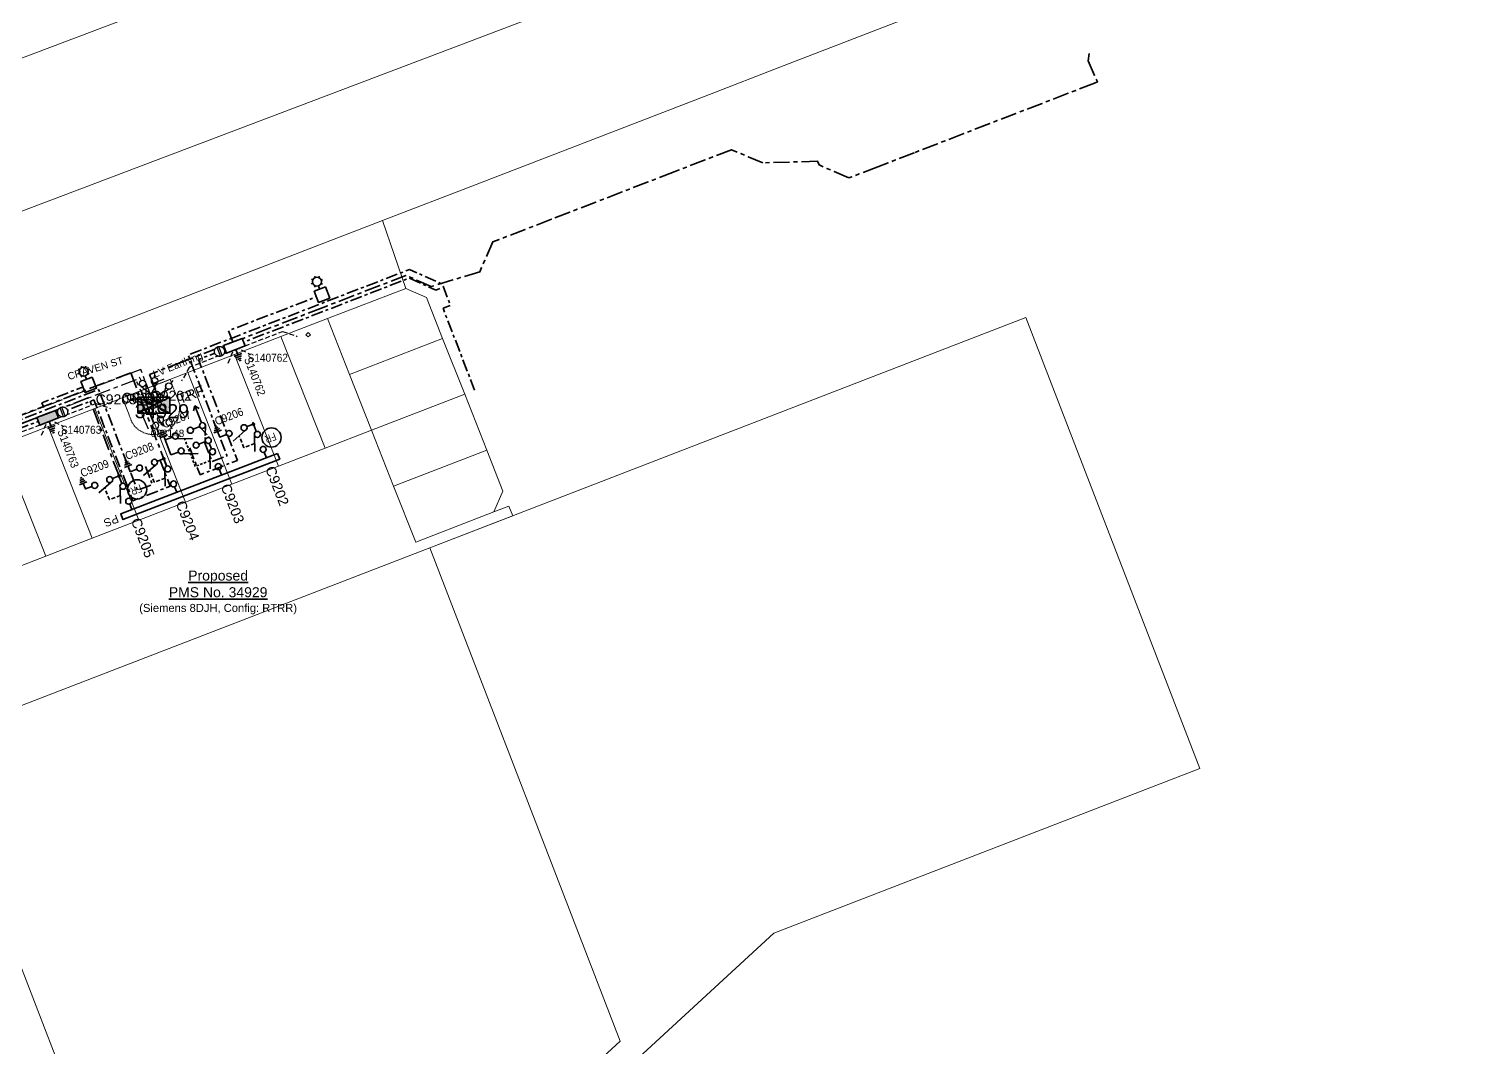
# Model space of a CAD drawing. Header units: metres. Extents: x 0 to 311505, y 0 to 6270811.
# Drawn here: x 311147.3 to 311505.3, y 6270341 to 6270595.5 of the extents above; entities that cross this region are included whole.
import ezdxf
from ezdxf.enums import TextEntityAlignment as Align

# ---------------------------------------------------------------- set-up
doc = ezdxf.new("R2010")
doc.units = ezdxf.units.M
for name, pattern in [('Cable Exist UG', [7, 4, -1, 1, -1]), ('CENTERX2', [4, 2.5, -0.5, 0.5, -0.5]), ('Dash', [5, 3, -2]), ('DASHED', [19.05, 12.7, -6.35]), ('HIDDEN2', [0.1875, 0.125, -0.0625]), ('IE Trench LV', [6, 4, -2]), ('PHANTOMX2', [6.6, 3, -0.75, 0.2, -0.75, 0.2, -0.75, 0.2, -0.75])]:
    doc.linetypes.add(name, pattern=pattern)
doc.layers.get('0').update_dxf_attribs({"color": 6})
for name, color, linetype, lineweight in [('_User Miscellaneous1', 30, 'Continuous', 13), ('_User_HV_Exist', 1, 'Continuous', 35), ('_User_LV_Exist', 5, 'Continuous', 35), ('Cadastre Land Parcels_SP_EXT', 118, 'Continuous', 15), ('Cadastre Other Property_SP_EXT', 138, 'DASHED', 15), ('Cadastre Roads_SP_EXT', 218, 'Continuous', 15), ('Mains_HV_EXT', 13, 'Continuous', 25), ('Services_SP_EXT', 42, 'PHANTOMX2', 20)]:
    doc.layers.add(name, color=color, linetype=linetype, lineweight=lineweight)
doc.layers.add('_User Miscellaneous10', color=252, linetype='Continuous', lineweight=13, plot=False, transparency=0.9)
for name, color, linetype in [('Equip_HV_EXT', 7, 'Continuous'), ('Equip_LV_EXT', 7, 'Continuous'), ('Equip_LV_NEW', 2, 'Continuous'), ('Services_SP_NEW_UG', 2, 'IE Trench LV'), ('Sub_SP_EXT', 7, 'Continuous'), ('SupportsUG_SP_LV_EXT', 7, 'Continuous'), ('SupportsUG_SP_LV_NEW', 2, 'Continuous')]:
    doc.layers.add(name, color=color, linetype=linetype)
doc.styles.add('ARIAL', font='arial.ttf', dxfattribs={"height": 2})
doc.styles.add('iecISOCP', font='isocp.shx')
doc.styles.get("Standard").update_dxf_attribs({"font": 'arial.ttf'})
doc.styles.add('SWG_LABEL', font='arial.ttf')
doc.styles.add('SWITCH_LABEL', font='arial.ttf', dxfattribs={"height": 2})
doc.linetypes.add('Cable E UG', pattern='A,5,-0.1,["E",Standard,S=1.5,R=0,X=0,Y=-0.75],-1.45', length=6.55)

# ---------------------------------------------------------------- blocks, each defined once
blk = doc.blocks.new('SUB_PADMOUNT_EXT')
at = {"ltscale": 10}
h = blk.add_hatch(color=256, dxfattribs=at)
h.dxf.hatch_style = 1
h.paths.add_polyline_path([(4, -2), (0, 0), (4, 2)])
h.paths.add_polyline_path([(-4, -2), (-4, 2), (0, 0)])
blk.add_line((4, 2), (-4, -2))
blk.add_lwpolyline([(-4, -2), (4, -2), (4, 2), (-4, 2)], close=True)
at = {"ltscale": 10, "flags": 128}
for points in [[(-4, -2), (-4, 2), (0, 0)], [(4, -2), (0, 0), (4, 2)]]:
    blk.add_lwpolyline(points, close=True, dxfattribs=at)
at = {"flags": 8}
blk.add_attdef('ASSET_NUM', text='', height=2.5, dxfattribs=at).set_placement((0, 5), align=Align.MIDDLE_CENTER)
for tag, flags, p in [('STREET_CODE', 9, (1.5, 0)), ('OPERATING_VOLTAGE', 9, (1.5, -0.4)), ('ORIENTATION', 9, (1.5, -0.6)), ('OWNED_BY', 9, (1.5, -0.8)), ('OPERATED_BY', 9, (1.5, -1)), ('CONSTRUCTED_VOLTAGE', 9, (1.5, -1.4)), ('SECONDARY_VOLTAGE', 9, (1.5, -1.6)), ('STATE', 9, (1.5, -1.8)), ('SUBSTATION_TYPE', 9, (1.5, -2.2)), ('SUBURB', 9, (1.5, -2.8)), ('STREETNAME', 9, (1.5, -3)), ('Z', 1, (1.5, -3.6)), ('NO_PHASES', 9, (1.5, -0.2)), ('MAINTAINED_BY', 9, (1.5, -1.2)), ('PARENT', 9, (1.5, -2)), ('USAGE', 9, (1.5, -2.4)), ('LEGEND', 9, (1.5, -2.6)), ('LOCATION', 9, (1.5, -3.2)), ('NOTES', 9, (1.5, -3.4))]:
    blk.add_attdef(tag, text='', height=0.2, dxfattribs=dict(flags=flags)).set_placement(p, align=Align.MIDDLE_LEFT)
blk = doc.blocks.new('CCP_EXT')
at = {"transparency": 33554687}
blk.add_wipeout([(0, 0.57), (0.57, 0), (0, -0.57), (-0.57, 0)], dxfattribs=at)
blk.add_lwpolyline([(-0.57, 0), (0, 0.57), (0.57, 0), (0, -0.57), (-0.57, 0)])
at = {"flags": 1}
blk.add_attdef('Z', (0, 0), '', height=0.2, dxfattribs=at)
at = {"flags": 9}
for tag, p in [('CCP_TYPE', (0, 0)), ('CONSTRUCTED_VOLTAGE', (0, -0.2)), ('OPERATING_VOLTAGE', (0, -0.6)), ('ORIENTATION', (0, -0.8)), ('OWNED_BY', (0, -1)), ('STATE', (0, -1.8)), ('NO_PHASES', (0, -0.4)), ('USAGE', (0, -1.2)), ('LEGEND', (0, -1.4)), ('LIFE_SUPPORT', (0, -1.6)), ('NOTES', (0, -2))]:
    blk.add_attdef(tag, text='', height=0.2, dxfattribs=at).set_placement(p, align=Align.MIDDLE_LEFT)
blk = doc.blocks.new('LV_UG_DFUSE_CLOSED_EXT')
for points in [[(1, 0), (0, 0)], [(5.04, 0.73), (2.16, -0.72)], [(5.05, -0.71), (2.16, 0.72)], [(6.2, 0.01), (7.2, 0.01)]]:
    blk.add_lwpolyline(points)
for centre in [(1.8, 0), (5.4, 0.01)]:
    blk.add_circle(centre, 0.8)
at = {"flags": 9}
for tag, p in [('ACTUAL_STATUS', (0, 0)), ('CONSTRUCTED_VOLTAGE', (0, -0.2)), ('OPERATING_VOLTAGE', (0, -0.6)), ('ORIENTATION', (0, -0.8)), ('STATE', (0, -1)), ('SWITCH_TYPE', (0, -1.2)), ('NO_PHASES', (0, -0.4)), ('USAGE', (0, -1.4)), ('NOTES', (0, -1.6))]:
    blk.add_attdef(tag, text='', height=0.2, dxfattribs=at).set_placement(p, align=Align.MIDDLE_LEFT)
at = {"flags": 1}
blk.add_attdef('Z', (0, 0), '', height=0.2, dxfattribs=at)
blk = doc.blocks.new('SWG_HOLEC_SU_EXT')
blk.add_line((1.8, -2), (5.8, -2))
for points in [[(1, 0), (0, 0)], [(6.6, 0), (7.6, 0)]]:
    blk.add_lwpolyline(points)
for points in [[(1.8, -0.8, 1), (1.8, 0.8, 1)], [(5.8, -0.8, 1), (5.8, 0.8, 1)]]:
    blk.add_lwpolyline(points, format="xyb", close=True)
at = {"style": 'SWITCH_LABEL', "flags": 8}
blk.add_attdef('ASSET_NUM', text='', height=2.5, rotation=179.9544, dxfattribs=at).set_placement((-2.4, 0), align=Align.MIDDLE_LEFT)
at = {"flags": 1}
blk.add_attdef('Z', (0, 0), '', height=0.2, dxfattribs=at)
at = {"flags": 9}
for tag, p in [('ACTUAL_STATUS', (0, -0.4)), ('CONSTRUCTED_VOLTAGE', (0, -0.6)), ('OPERATING_VOLTAGE', (0, -1)), ('ORIENTATION', (0, -1.2)), ('OWNED_BY', (0, -1.4)), ('STATE', (0, -1.8)), ('SWITCH_TYPE', (0, -2)), ('STREETNAME', (0, -2.6)), ('SUBURB', (0, -2.8)), ('NO_PHASES', (0, -0.8)), ('PARENT', (0, -1.6)), ('USAGE', (0, -2.2)), ('LOCATION', (0, -2.4)), ('NOTES', (0, -3))]:
    blk.add_attdef(tag, text='', height=0.2, dxfattribs=at).set_placement(p, align=Align.MIDDLE_LEFT)
at = {"style": 'SWITCH_LABEL', "flags": 9}
blk.add_attdef('STREET_CODE', text='', height=0.2, dxfattribs=at).set_placement((0, -0.2), align=Align.MIDDLE_LEFT)
blk = doc.blocks.new('LV_UG_LINKS_CLOSED_NEW')
at = {"layer": 'Equip_LV_NEW'}
for tag, flags, p in [('OWNED_BY', 9, (3.17, -3.17)), ('OPERATED_BY', 9, (3.17, -3.33)), ('MAINTAINED_BY', 9, (3.17, -3.5)), ('TYPE', 9, (3.17, -3.83)), ('Z', 1, (3.17, -4)), ('NUMBER_OF_PHASES', 9, (3.17, -3.67))]:
    blk.add_attdef(tag, text='', height=0.167, dxfattribs=dict(at, flags=flags)).set_placement(p, align=Align.MIDDLE_LEFT)
at = {"transparency": 33554687}
blk.add_wipeout([(4, 1.25), (3.97, 1.25), (3.94, 1.25), (3.91, 1.25), (3.88, 1.24), (3.85, 1.24), (3.82, 1.24), (3.79, 1.23), (3.76, 1.23), (3.73, 1.22), (3.7, 1.21), (3.67, 1.2), (3.64, 1.2), (3.61, 1.19), (3.58, 1.18), (3.55, 1.17), (3.52, 1.15), (3.49, 1.14), (3.47, 1.13), (3.44, 1.12), (3.41, 1.1), (3.38, 1.09), (3.36, 1.07), (3.33, 1.06), (3.31, 1.04), (3.28, 1.02), (3.26, 1), (3.23, 0.99), (3.21, 0.97), (3.18, 0.95), (3.16, 0.93), (3.14, 0.91), (3.12, 0.88), (3.09, 0.86), (3.07, 0.84), (3.05, 0.82), (3.03, 0.79), (3.01, 0.77), (3, 0.74), (2.98, 0.72), (2.96, 0.69), (2.94, 0.67), (2.93, 0.64), (2.91, 0.62), (2.9, 0.59), (2.88, 0.56), (2.87, 0.53), (2.86, 0.51), (2.85, 0.48), (2.83, 0.45), (2.82, 0.42), (2.81, 0.39), (2.8, 0.36), (2.8, 0.33), (2.79, 0.3), (2.78, 0.27), (2.77, 0.24), (2.77, 0.21), (2.76, 0.18), (2.76, 0.15), (2.76, 0.12), (2.75, 0.09), (2.75, 0.06), (2.75, 0.03), (2.75, 0), (2.75, -0.03), (2.75, -0.06), (2.75, -0.09), (2.76, -0.12), (2.76, -0.15), (2.76, -0.18), (2.77, -0.21), (2.77, -0.24), (2.78, -0.27), (2.79, -0.3), (2.8, -0.33), (2.8, -0.36), (2.81, -0.39), (2.82, -0.42), (2.83, -0.45), (2.85, -0.48), (2.86, -0.51), (2.87, -0.53), (2.88, -0.56), (2.9, -0.59), (2.91, -0.62), (2.93, -0.64), (2.94, -0.67), (2.96, -0.69), (2.98, -0.72), (3, -0.74), (3.01, -0.77), (3.03, -0.79), (3.05, -0.82), (3.07, -0.84), (3.09, -0.86), (3.12, -0.88), (3.14, -0.91), (3.16, -0.93), (3.18, -0.95), (3.21, -0.97), (3.23, -0.99), (3.26, -1), (3.28, -1.02), (3.31, -1.04), (3.33, -1.06), (3.36, -1.07), (3.38, -1.09), (3.41, -1.1), (3.44, -1.12), (3.47, -1.13), (3.49, -1.14), (3.52, -1.15), (3.55, -1.17), (3.58, -1.18), (3.61, -1.19), (3.64, -1.2), (3.67, -1.2), (3.7, -1.21), (3.73, -1.22), (3.76, -1.23), (3.79, -1.23), (3.82, -1.24), (3.85, -1.24), (3.88, -1.24), (3.91, -1.25), (3.94, -1.25), (3.97, -1.25), (4, -1.25), (4.03, -1.25), (4.06, -1.25), (4.09, -1.25), (4.12, -1.24), (4.15, -1.24), (4.18, -1.24), (4.21, -1.23), (4.24, -1.23), (4.27, -1.22), (4.3, -1.21), (4.33, -1.2), (4.36, -1.2), (4.39, -1.19), (4.42, -1.18), (4.45, -1.17), (4.48, -1.15), (4.51, -1.14), (4.53, -1.13), (4.56, -1.12), (4.59, -1.1), (4.62, -1.09), (4.64, -1.07), (4.67, -1.06), (4.69, -1.04), (4.72, -1.02), (4.74, -1), (4.77, -0.99), (4.79, -0.97), (4.82, -0.95), (4.84, -0.93), (4.86, -0.91), (4.88, -0.88), (4.91, -0.86), (4.93, -0.84), (4.95, -0.82), (4.97, -0.79), (4.99, -0.77), (5, -0.74), (5.02, -0.72), (5.04, -0.69), (5.06, -0.67), (5.07, -0.64), (5.09, -0.62), (5.1, -0.59), (5.12, -0.56), (5.13, -0.53), (5.14, -0.51), (5.15, -0.48), (5.17, -0.45), (5.18, -0.42), (5.19, -0.39), (5.2, -0.36), (5.2, -0.33), (5.21, -0.3), (5.22, -0.27), (5.23, -0.24), (5.23, -0.21), (5.24, -0.18), (5.24, -0.15), (5.24, -0.12), (5.25, -0.09), (5.25, -0.06), (5.25, -0.03), (5.25, 0), (5.25, 0.03), (5.25, 0.06), (5.25, 0.09), (5.24, 0.12), (5.24, 0.15), (5.24, 0.18), (5.23, 0.21), (5.23, 0.24), (5.22, 0.27), (5.21, 0.3), (5.2, 0.33), (5.2, 0.36), (5.19, 0.39), (5.18, 0.42), (5.17, 0.45), (5.15, 0.48), (5.14, 0.51), (5.13, 0.53), (5.12, 0.56), (5.1, 0.59), (5.09, 0.62), (5.07, 0.64), (5.06, 0.67), (5.04, 0.69), (5.02, 0.72), (5, 0.74), (4.99, 0.77), (4.97, 0.79), (4.95, 0.82), (4.93, 0.84), (4.91, 0.86), (4.88, 0.88), (4.86, 0.91), (4.84, 0.93), (4.82, 0.95), (4.79, 0.97), (4.77, 0.99), (4.74, 1), (4.72, 1.02), (4.69, 1.04), (4.67, 1.06), (4.64, 1.07), (4.62, 1.09), (4.59, 1.1), (4.56, 1.12), (4.53, 1.13), (4.51, 1.14), (4.48, 1.15), (4.45, 1.17), (4.42, 1.18), (4.39, 1.19), (4.36, 1.2), (4.33, 1.2), (4.3, 1.21), (4.27, 1.22), (4.24, 1.23), (4.21, 1.23), (4.18, 1.24), (4.15, 1.24), (4.12, 1.24), (4.09, 1.25), (4.06, 1.25), (4.03, 1.25)], dxfattribs=at).dxf.layer = 'Equip_LV_NEW'
at = {"layer": 'Equip_LV_NEW'}
for p, q in [((3.79, 1.23), (3.79, -1.23)), ((4.21, 1.23), (4.21, -1.23))]:
    blk.add_line(p, q, dxfattribs=at)
at = {"layer": 'Equip_LV_NEW', "flags": 128}
blk.add_lwpolyline([(4, 1.25), (3.97, 1.25), (3.94, 1.25), (3.91, 1.25), (3.88, 1.24), (3.85, 1.24), (3.82, 1.24), (3.79, 1.23), (3.76, 1.23), (3.73, 1.22), (3.7, 1.21), (3.67, 1.2), (3.64, 1.2), (3.61, 1.19), (3.58, 1.18), (3.55, 1.17), (3.52, 1.15), (3.49, 1.14), (3.47, 1.13), (3.44, 1.12), (3.41, 1.1), (3.38, 1.09), (3.36, 1.07), (3.33, 1.06), (3.31, 1.04), (3.28, 1.02), (3.26, 1), (3.23, 0.99), (3.21, 0.97), (3.18, 0.95), (3.16, 0.93), (3.14, 0.91), (3.12, 0.88), (3.09, 0.86), (3.07, 0.84), (3.05, 0.82), (3.03, 0.79), (3.01, 0.77), (3, 0.74), (2.98, 0.72), (2.96, 0.69), (2.94, 0.67), (2.93, 0.64), (2.91, 0.62), (2.9, 0.59), (2.88, 0.56), (2.87, 0.53), (2.86, 0.51), (2.85, 0.48), (2.83, 0.45), (2.82, 0.42), (2.81, 0.39), (2.8, 0.36), (2.8, 0.33), (2.79, 0.3), (2.78, 0.27), (2.77, 0.24), (2.77, 0.21), (2.76, 0.18), (2.76, 0.15), (2.76, 0.12), (2.75, 0.09), (2.75, 0.06), (2.75, 0.03), (2.75, 0), (2.75, -0.03), (2.75, -0.06), (2.75, -0.09), (2.76, -0.12), (2.76, -0.15), (2.76, -0.18), (2.77, -0.21), (2.77, -0.24), (2.78, -0.27), (2.79, -0.3), (2.8, -0.33), (2.8, -0.36), (2.81, -0.39), (2.82, -0.42), (2.83, -0.45), (2.85, -0.48), (2.86, -0.51), (2.87, -0.53), (2.88, -0.56), (2.9, -0.59), (2.91, -0.62), (2.93, -0.64), (2.94, -0.67), (2.96, -0.69), (2.98, -0.72), (3, -0.74), (3.01, -0.77), (3.03, -0.79), (3.05, -0.82), (3.07, -0.84), (3.09, -0.86), (3.12, -0.88), (3.14, -0.91), (3.16, -0.93), (3.18, -0.95), (3.21, -0.97), (3.23, -0.99), (3.26, -1), (3.28, -1.02), (3.31, -1.04), (3.33, -1.06), (3.36, -1.07), (3.38, -1.09), (3.41, -1.1), (3.44, -1.12), (3.47, -1.13), (3.49, -1.14), (3.52, -1.15), (3.55, -1.17), (3.58, -1.18), (3.61, -1.19), (3.64, -1.2), (3.67, -1.2), (3.7, -1.21), (3.73, -1.22), (3.76, -1.23), (3.79, -1.23), (3.82, -1.24), (3.85, -1.24), (3.88, -1.24), (3.91, -1.25), (3.94, -1.25), (3.97, -1.25), (4, -1.25), (4.03, -1.25), (4.06, -1.25), (4.09, -1.25), (4.12, -1.24), (4.15, -1.24), (4.18, -1.24), (4.21, -1.23), (4.24, -1.23), (4.27, -1.22), (4.3, -1.21), (4.33, -1.2), (4.36, -1.2), (4.39, -1.19), (4.42, -1.18), (4.45, -1.17), (4.48, -1.15), (4.51, -1.14), (4.53, -1.13), (4.56, -1.12), (4.59, -1.1), (4.62, -1.09), (4.64, -1.07), (4.67, -1.06), (4.69, -1.04), (4.72, -1.02), (4.74, -1), (4.77, -0.99), (4.79, -0.97), (4.82, -0.95), (4.84, -0.93), (4.86, -0.91), (4.88, -0.88), (4.91, -0.86), (4.93, -0.84), (4.95, -0.82), (4.97, -0.79), (4.99, -0.77), (5, -0.74), (5.02, -0.72), (5.04, -0.69), (5.06, -0.67), (5.07, -0.64), (5.09, -0.62), (5.1, -0.59), (5.12, -0.56), (5.13, -0.53), (5.14, -0.51), (5.15, -0.48), (5.17, -0.45), (5.18, -0.42), (5.19, -0.39), (5.2, -0.36), (5.2, -0.33), (5.21, -0.3), (5.22, -0.27), (5.23, -0.24), (5.23, -0.21), (5.24, -0.18), (5.24, -0.15), (5.24, -0.12), (5.25, -0.09), (5.25, -0.06), (5.25, -0.03), (5.25, 0), (5.25, 0.03), (5.25, 0.06), (5.25, 0.09), (5.24, 0.12), (5.24, 0.15), (5.24, 0.18), (5.23, 0.21), (5.23, 0.24), (5.22, 0.27), (5.21, 0.3), (5.2, 0.33), (5.2, 0.36), (5.19, 0.39), (5.18, 0.42), (5.17, 0.45), (5.15, 0.48), (5.14, 0.51), (5.13, 0.53), (5.12, 0.56), (5.1, 0.59), (5.09, 0.62), (5.07, 0.64), (5.06, 0.67), (5.04, 0.69), (5.02, 0.72), (5, 0.74), (4.99, 0.77), (4.97, 0.79), (4.95, 0.82), (4.93, 0.84), (4.91, 0.86), (4.88, 0.88), (4.86, 0.91), (4.84, 0.93), (4.82, 0.95), (4.79, 0.97), (4.77, 0.99), (4.74, 1), (4.72, 1.02), (4.69, 1.04), (4.67, 1.06), (4.64, 1.07), (4.62, 1.09), (4.59, 1.1), (4.56, 1.12), (4.53, 1.13), (4.51, 1.14), (4.48, 1.15), (4.45, 1.17), (4.42, 1.18), (4.39, 1.19), (4.36, 1.2), (4.33, 1.2), (4.3, 1.21), (4.27, 1.22), (4.24, 1.23), (4.21, 1.23), (4.18, 1.24), (4.15, 1.24), (4.12, 1.24), (4.09, 1.25), (4.06, 1.25), (4.03, 1.25)], close=True, dxfattribs=at)
at = {"layer": 'Equip_LV_NEW', "flags": 9}
for tag, p in [('ACTUAL_STATUS', (3.17, -1.67)), ('CONSTRUCTED_VOLTAGE', (3.17, -1.83)), ('OPERATING_VOLTAGE', (3.17, -2.17)), ('ORIENTATION', (3.17, -2.33)), ('STATE', (3.17, -2.5)), ('SWITCH_TYPE', (3.17, -2.67)), ('USAGE', (3.17, -2.83)), ('NO_PHASES', (3.17, -2)), ('NOTES', (3.17, -3))]:
    blk.add_attdef(tag, text='', height=0.167, dxfattribs=at).set_placement(p, align=Align.MIDDLE_LEFT)
blk = doc.blocks.new('*U375')
at = {"layer": '_User_LV_Exist'}
for p, q in [((3, 0.75), (3, -0.75)), ((3.5, 0.5), (3.5, -0.5)), ((4, 0.25), (4, -0.25))]:
    blk.add_line(p, q, dxfattribs=at)
at = {"width": 0.9}
blk.add_attdef('ASSET_NUM', text='', height=2, dxfattribs=at).set_placement((4, 2), align=Align.MIDDLE_LEFT)
for tag, p, flags in [('SUBURB', (-2, 0), 1), ('STREETNAME', (-1.8, 0), 9), ('PARENT', (-1.6, 0), 9), ('NOTES', (-1.4, 0), 9), ('LOCATION', (-1.2, 0), 9), ('LEGEND', (-1, 0), 9), ('USAGE', (-0.8, 0), 9), ('SUPPORT_TYPE', (-0.6, 0), 9), ('STATE', (-0.4, 0), 9), ('OWNED_BY', (-0.2, 0), 9)]:
    blk.add_attdef(tag, p, '', height=0.2, rotation=270, dxfattribs=dict(flags=flags))
at = {"transparency": 33554687}
blk.add_wipeout([(1, 2.5), (1, -2.5), (-1, -2.5), (-1, 2.5)], dxfattribs=at)
blk.add_lwpolyline([(-1, 2.5), (-1, -1.25), (-1, 1.25), (-1, -2.5), (1, -2.5), (1, 2.5)], close=True)
at = {"layer": '_User_LV_Exist'}
for p, q in [((2.5, 1), (2.5, -1)), ((1, 0), (2.5, 0))]:
    blk.add_line(p, q, dxfattribs=at)
at = {"layer": 'Equip_LV_NEW', "ltscale": 10, "xscale": -1, "rotation": 90}
blk.add_blockref('LV_UG_LINKS_CLOSED_NEW', (0, 0), dxfattribs=at)
blk = doc.blocks.new('*U373')
at = {"layer": '_User_LV_Exist'}
for p, q in [((3, 0.75), (3, -0.75)), ((3.5, 0.5), (3.5, -0.5)), ((4, 0.25), (4, -0.25))]:
    blk.add_line(p, q, dxfattribs=at)
at = {"width": 0.9}
blk.add_attdef('ASSET_NUM', text='', height=2, dxfattribs=at).set_placement((4, 2), align=Align.MIDDLE_LEFT)
for tag, p, flags in [('SUBURB', (-2, 0), 1), ('STREETNAME', (-1.8, 0), 9), ('PARENT', (-1.6, 0), 9), ('NOTES', (-1.4, 0), 9), ('LOCATION', (-1.2, 0), 9), ('LEGEND', (-1, 0), 9), ('USAGE', (-0.8, 0), 9), ('SUPPORT_TYPE', (-0.6, 0), 9), ('STATE', (-0.4, 0), 9), ('OWNED_BY', (-0.2, 0), 9)]:
    blk.add_attdef(tag, p, '', height=0.2, rotation=270, dxfattribs=dict(flags=flags))
at = {"transparency": 33554687}
blk.add_wipeout([(1, 2.5), (1, -2.5), (-1, -2.5), (-1, 2.5)], dxfattribs=at)
at = {"layer": 'SupportsUG_SP_LV_EXT'}
h = blk.add_hatch(color=256, dxfattribs=at)
h.dxf.hatch_style = 1
h.paths.add_polyline_path([(-1, 2.5), (-1, -1.25), (-1, 1.25), (-1, -2.5), (1, -2.5), (1, 2.5)])
blk.add_lwpolyline([(-1, 2.5), (-1, -1.25), (-1, 1.25), (-1, -2.5), (1, -2.5), (1, 2.5)], close=True)
at = {"layer": '_User_LV_Exist'}
for p, q in [((2.5, 1), (2.5, -1)), ((1, 0), (2.5, 0))]:
    blk.add_line(p, q, dxfattribs=at)
at = {"layer": 'Equip_LV_NEW', "ltscale": 10, "xscale": -1, "rotation": 270}
blk.add_blockref('LV_UG_LINKS_CLOSED_NEW', (0, 0), dxfattribs=at)
blk = doc.blocks.new('*U376')
at = {"layer": 'Services_SP_NEW_UG', "ltscale": 0.3, "flags": 128}
for points in [[(-12.5, -1), (-15.5, 1.5)], [(12.5, -1), (15.5, 1.5)], [(-2.5, -1), (-12.5, -1)], [(2.5, -1), (12.5, -1)]]:
    blk.add_lwpolyline(points, dxfattribs=at)
blk = doc.blocks.new('*U382')
at = {"layer": 'Services_SP_NEW_UG', "ltscale": 0.3}
for points in [[(-1.7, 0), (1.5, 3)], [(1.5, -3), (-1.7, 0)]]:
    blk.add_lwpolyline(points, dxfattribs=at)
blk = doc.blocks.new('*U400')
for p, q in [((-10.55, 0.01), (-10.92, 0.01)), ((-10.48, 1.07), (-10.22, 0.81)), ((-9.42, 1.14), (-9.42, 1.51)), ((-5.92, 0.01), (-8.3, 0.01)), ((-10.48, -1.05), (-10.22, -0.78)), ((-9.42, -1.49), (-9.42, -1.11))]:
    blk.add_line(p, q)
at = {"transparency": 33554687}
blk.add_wipeout([(-7.42, 1.51), (-7.42, -1.49), (-4.42, -1.49), (-4.42, 1.51)], dxfattribs=at)
for p, q in [((-8.36, 1.07), (-8.63, 0.81)), ((-8.36, -1.05), (-8.63, -0.78))]:
    blk.add_line(p, q)
blk.add_lwpolyline([(-7.42, 1.51), (-7.42, -1.49), (-4.42, -1.49), (-4.42, 1.51)], close=True)
blk.add_circle((-9.42, 0.01), 1.12)
blk = doc.blocks.new('*U401')
for p, q in [((-10.55, 0.01), (-10.92, 0.01)), ((-10.48, 1.07), (-10.22, 0.81)), ((-9.42, 1.13), (-9.42, 1.51)), ((-5.92, 0.01), (-8.3, 0.01)), ((-10.48, -1.05), (-10.22, -0.79)), ((-9.42, -1.49), (-9.42, -1.12))]:
    blk.add_line(p, q)
at = {"transparency": 33554687}
blk.add_wipeout([(-7.42, 1.51), (-7.42, -1.49), (-4.42, -1.49), (-4.42, 1.51)], dxfattribs=at)
for p, q in [((-8.36, 1.07), (-8.63, 0.81)), ((-8.36, -1.05), (-8.63, -0.79))]:
    blk.add_line(p, q)
blk.add_lwpolyline([(-7.42, 1.51), (-7.42, -1.49), (-4.42, -1.49), (-4.42, 1.51)], close=True)
blk.add_circle((-9.42, 0.01), 1.12)
blk = doc.blocks.new('FAULT_INDIC_SE')
blk.add_circle((0, 0), 2.4)
at = {"insert": (-1.15, 1), "char_height": 2, "width": 2.7042, "attachment_point": 1, "style": 'iecISOCP'}
blk.add_mtext('FR', dxfattribs=at)
blk = doc.blocks.new('SWG_SIE_TRS_ES_NEW_1')
at = {"linetype": 'CENTERX2'}
for p, q in [((0.75, 4), (2.5, 4)), ((0.75, 0), (2.5, 0))]:
    blk.add_line(p, q, dxfattribs=at)
for p, q in [((7.25, 4.75), (3.49, 6.12)), ((8, 4), (10, 4)), ((10, 4), (10, -1)), ((7.25, 0.75), (3.49, 2.12)), ((8, 0), (10, 0)), ((9, -1), (11, -1)), ((9.25, -1.5), (10.75, -1.5)), ((9.5, -2), (10.5, -2)), ((9.75, -2.5), (10.25, -2.5))]:
    blk.add_line(p, q)
for centre in [(3.25, 4), (7.25, 4), (3.25, 0), (7.25, 0)]:
    blk.add_circle(centre, 0.75)
at = {"flags": 1}
blk.add_attdef('Z', (7.14, 3.51), '', height=0.2, dxfattribs=at)
at = {"flags": 9}
for tag, p in [('OPERATED_BY', (7.13, 1.47)), ('ORIENTATION', (7.14, 3.11)), ('SUBURB', (7.14, 2.51)), ('STREETNAME', (7.14, 2.31)), ('OWNED_BY', (7.13, 1.69)), ('MAINTAINED_BY', (7.13, 1.26)), ('PARENT', (7.14, 2.91)), ('USAGE', (7.14, 2.71)), ('LOCATION', (7.14, 2.11)), ('NOTES', (7.14, 1.91))]:
    blk.add_attdef(tag, text='', height=0.2, dxfattribs=at).set_placement(p, align=Align.MIDDLE_LEFT)
at = {"style": 'SWITCH_LABEL', "flags": 9}
blk.add_attdef('STREET_CODE', text='', height=0.2, dxfattribs=at).set_placement((7.14, 3.31), align=Align.MIDDLE_LEFT)
at = {"style": 'SWG_LABEL', "width": 0.9, "flags": 8}
blk.add_attdef('ASSET_NUM', text='', height=2, dxfattribs=at).set_placement((6.5, -3.75), align=Align.MIDDLE_CENTER)
blk = doc.blocks.new('SWG_SIE_SU_NEW')
at = {"linetype": 'CENTERX2'}
h = blk.add_hatch(color=256, dxfattribs=at)
h.dxf.hatch_style = 1
edge = h.paths.add_edge_path()
edge.add_arc((9, 0), 0.25, 0, 360)
for p, q in [((0, 0), (1.5, 0)), ((7, 0), (10, 0))]:
    blk.add_line(p, q, dxfattribs=at)
at = {"linetype": 'Continuous'}
blk.add_line((6.25, 0.75), (2.49, 2.12), dxfattribs=at)
at = {"linetype": 'DASHED', "ltscale": 0.075}
blk.add_lwpolyline([(4.37, 1.43), (4.37, 4.37), (7.57, 4.37)], dxfattribs=at)
for centre in [(2.25, 0), (6.25, 0)]:
    blk.add_circle(centre, 0.75)
at = {"linetype": 'CENTERX2'}
blk.add_circle((9, 0), 0.25, dxfattribs=at)
at = {"flags": 8}
blk.add_attdef('ASSET_NUM', text='', height=2, rotation=180, dxfattribs=at).set_placement((-3, 0.01), align=Align.MIDDLE_LEFT)
at = {"flags": 1}
blk.add_attdef('Z', (0, 0), '', height=0.2, dxfattribs=at)
at = {"style": 'SWITCH_LABEL', "flags": 9}
blk.add_attdef('STREET_CODE', text='', height=0.2, dxfattribs=at).set_placement((0, 0), align=Align.MIDDLE_LEFT)
at = {"flags": 9}
for tag, p in [('OPERATED_BY', (-0.01, -1.84)), ('ORIENTATION', (0, -0.2)), ('SUBURB', (0, -0.8)), ('STREETNAME', (0, -1)), ('OWNED_BY', (0, -1.62)), ('MAINTAINED_BY', (-0.01, -2.05)), ('PARENT', (0, -0.4)), ('USAGE', (0, -0.6)), ('LOCATION', (0, -1.2)), ('NOTES', (0, -1.4))]:
    blk.add_attdef(tag, text='', height=0.2, dxfattribs=at).set_placement(p, align=Align.MIDDLE_LEFT)
blk = doc.blocks.new('SWG_SIE_ES_NEW')
for p, q in [((2.5, 0.75), (6.26, 2.12)), ((8, -1.5), (10, -1.5)), ((8.25, -2), (9.75, -2)), ((8.5, -2.5), (9.5, -2.5)), ((8.75, -3), (9.25, -3))]:
    blk.add_line(p, q)
blk.add_lwpolyline([(1.75, 0), (0, 0)])
at = {"flags": 128}
blk.add_lwpolyline([(7.25, 0), (9, 0), (9, -1.5)], dxfattribs=at)
for centre in [(2.5, 0), (6.5, 0)]:
    blk.add_circle(centre, 0.75)
at = {"flags": 1}
blk.add_attdef('Z', (0.12, -0.01), '', height=0.2, dxfattribs=at)
at = {"style": 'ARIAL', "width": 0.9, "flags": 8}
blk.add_attdef('ASSET_NUM', text='', height=2, dxfattribs=at).set_placement((5.75, -4.5), align=Align.MIDDLE_CENTER)
at = {"flags": 9}
for tag, p in [('OWNED_BY', (0.11, -1.82)), ('OPERATED_BY', (0.1, -2.05)), ('MAINTAINED_BY', (0.1, -2.25)), ('ORIENTATION', (0.12, -0.41)), ('SUBURB', (0.12, -1.01)), ('STREETNAME', (0.12, -1.21)), ('PARENT', (0.12, -0.61)), ('USAGE', (0.12, -0.81)), ('LOCATION', (0.12, -1.41)), ('NOTES', (0.12, -1.61))]:
    blk.add_attdef(tag, text='', height=0.2, dxfattribs=at).set_placement(p, align=Align.MIDDLE_LEFT)
at = {"style": 'SWITCH_LABEL', "flags": 9}
blk.add_attdef('STREET_CODE', text='', height=0.2, dxfattribs=at).set_placement((0.12, -0.21), align=Align.MIDDLE_LEFT)
blk = doc.blocks.new('SWG_FUSE_NEW')
at = {"linetype": 'CENTERX2'}
for p, q in [((1.03, 0.7), (4.47, -0.7)), ((1.03, -0.7), (4.47, 0.7))]:
    blk.add_line(p, q, dxfattribs=at)
for centre in [(0.75, 0), (4.75, 0)]:
    blk.add_circle(centre, 0.75)
blk = doc.blocks.new('*U428')
at = {"layer": '_User_HV_Exist', "linetype": 'Dash', "ltscale": 0.2}
for p, q in [((4.37, 1.43), (4.37, 5.37)), ((4.37, 5.37), (11.75, 5.37))]:
    blk.add_line(p, q, dxfattribs=at)
at = {"layer": '_User_HV_Exist'}
for p, q in [((0, 0), (1.5, 0)), ((6.25, 0.75), (2.49, 2.12)), ((7, 0), (8.5, 0)), ((14, 0), (18.5, 0)), ((17.5, 0.75), (18.5, 0)), ((18.5, 0), (17.5, -0.75))]:
    blk.add_line(p, q, dxfattribs=at)
for centre in [(2.25, 0), (6.25, 0)]:
    blk.add_circle(centre, 0.75, dxfattribs=at)
at = {"layer": '_User_HV_Exist', "linetype": 'CENTERX2', "rotation": 180}
blk.add_blockref('SWG_FUSE_NEW', (14, 0), dxfattribs=at)
at = {"layer": '_User_HV_Exist'}
blk.add_text('TRF', height=2.5, rotation=270.0174, dxfattribs=at).set_placement((21.51, -0.13), align=Align.MIDDLE_CENTER)

msp = doc.modelspace()

# ---------------------------------------------------------------- linework, layer by layer
at = {"layer": '_User_HV_Exist'}
msp.add_lwpolyline([(311209.49, 6270489.42), (311170.3, 6270474.3), (311170.84, 6270472.9), (311210.03, 6270488.02)], close=True, dxfattribs=at)
at = {"layer": 'Cadastre Land Parcels_SP_EXT', "linetype": 'Continuous'}
for points in [[(311435, 6270810.01), (311434.95, 6270810.53), (311433.59, 6270810), (310892.79, 6270601.34), (310929.43, 6270506.55), (311494.07, 6270719.93), (311493.63, 6270721.04), (311488.55, 6270726.88), (311485.42, 6270729.14), (311485.06, 6270729.39), (311474.96, 6270738.53), (311454.15, 6270768.42), (311436, 6270798.9), (311435, 6270810.01)], [(310942.4, 6270473), (311493.93, 6270682.06), (311497.82, 6270711.38), (311497.73, 6270712.49), (311494.07, 6270719.93), (310929.43, 6270506.55), (310942.4, 6270473)], [(311335.02, 6270585.93), (311491.18, 6270646.21), (311491.81, 6270646.45), (311505.33, 6270651.34), (311502.66, 6270657.27), (311493.93, 6270682.06), (310942.4, 6270473), (310955.4, 6270439.37), (311050.02, 6270475.9), (311073.04, 6270484.79), (311235.7, 6270547.59), (311259.11, 6270556.62), (311317.4, 6270579.12), (311335.02, 6270585.93)], [(311250.74, 6270518.13), (311246.7, 6270528.36), (311241.51, 6270530.64), (311221.96, 6270523.09), (311227.48, 6270509.15), (311250.74, 6270518.13)], [(311232.99, 6270495.21), (311227.48, 6270509.15), (311221.96, 6270523.09), (311210.33, 6270518.6), (311221.35, 6270490.72), (311232.99, 6270495.21)], [(311439.99, 6270410.72), (311396.49, 6270523.34), (311247.5, 6270465.8), (311295.12, 6270342.54), (311228.77, 6270281.42), (311231.14, 6270275.31), (311333.48, 6270369.56), (311439.99, 6270410.72)], [(311221.35, 6270490.72), (311210.33, 6270518.6), (311198.7, 6270514.11), (311209.72, 6270486.22), (311221.35, 6270490.72)], [(311256.25, 6270504.19), (311250.74, 6270518.13), (311227.48, 6270509.15), (311232.99, 6270495.21), (311256.25, 6270504.19)], [(311209.72, 6270486.22), (311198.7, 6270514.11), (311187.07, 6270509.62), (311198.09, 6270481.73), (311209.72, 6270486.22)], [(311198.09, 6270481.73), (311187.07, 6270509.62), (311175.44, 6270505.12), (311186.46, 6270477.24), (311198.09, 6270481.73)], [(311186.46, 6270477.24), (311175.44, 6270505.12), (311163.8, 6270500.63), (311174.82, 6270472.75), (311186.46, 6270477.24)], [(311261.76, 6270490.25), (311256.25, 6270504.19), (311232.99, 6270495.21), (311238.5, 6270481.27), (311261.76, 6270490.25)], [(311174.82, 6270472.75), (311163.8, 6270500.63), (311152.17, 6270496.14), (311163.19, 6270468.26), (311174.82, 6270472.75)], [(311163.19, 6270468.26), (311152.17, 6270496.14), (311140.54, 6270491.65), (311151.56, 6270463.77), (311163.19, 6270468.26)], [(311238.5, 6270481.27), (311232.99, 6270495.21), (311221.35, 6270490.72), (311209.72, 6270486.22), (311198.09, 6270481.73), (311186.46, 6270477.24), (311174.82, 6270472.75), (311163.19, 6270468.26), (311151.56, 6270463.77), (311139.93, 6270459.27), (311128.3, 6270454.78), (311116.67, 6270450.29), (311122.17, 6270436.35), (311127.69, 6270422.38), (311101.14, 6270412.13), (311097.42, 6270410.7), (311098.37, 6270408.28), (311123.42, 6270417.94), (311247.5, 6270465.8), (311268.25, 6270473.81), (311267.29, 6270476.26), (311263.57, 6270474.83), (311244.02, 6270467.28), (311238.5, 6270481.27)], [(311238.5, 6270481.27), (311232.99, 6270495.21), (311221.35, 6270490.72), (311209.72, 6270486.22), (311198.09, 6270481.73), (311186.46, 6270477.24), (311174.82, 6270472.75), (311163.19, 6270468.26), (311151.56, 6270463.77), (311139.93, 6270459.27), (311128.3, 6270454.78), (311116.67, 6270450.29), (311122.17, 6270436.35), (311127.69, 6270422.38), (311101.14, 6270412.13), (311097.42, 6270410.7), (311098.37, 6270408.28), (311123.42, 6270417.94), (311247.5, 6270465.8), (311268.25, 6270473.81), (311267.29, 6270476.26), (311263.57, 6270474.83), (311244.02, 6270467.28), (311238.5, 6270481.27)], [(311151.56, 6270463.77), (311140.54, 6270491.65), (311128.91, 6270487.15), (311139.93, 6270459.27), (311151.56, 6270463.77)], [(311263.57, 6270474.83), (311265.82, 6270479.98), (311261.76, 6270490.25), (311238.5, 6270481.27), (311244.02, 6270467.28), (311263.57, 6270474.83)], [(311128.81, 6270242.31), (311101.3, 6270313.66), (311155.56, 6270334.63), (311123.42, 6270417.94), (310984.38, 6270364.28), (311042.43, 6270213.9), (311048.37, 6270211.28), (311128.81, 6270242.31)]]:
    msp.add_lwpolyline(points, close=True, dxfattribs=at)
msp.add_lwpolyline([(311228.77, 6270281.42), (311295.12, 6270342.54), (311247.5, 6270465.8), (311123.42, 6270417.94), (311155.56, 6270334.63)], dxfattribs=at)
at = {"layer": 'Cadastre Other Property_SP_EXT', "linetype": 'HIDDEN2'}
msp.add_lwpolyline([(311170.74, 6270503.31), (311173.15, 6270497.06), (311173.75, 6270496.24), (311174.73, 6270495.33), (311176.06, 6270494.58), (311177.2, 6270494.23), (311178.52, 6270494.11), (311179.62, 6270494.2), (311182.18, 6270495.19), (311182.78, 6270495.71), (311183.69, 6270496.78), (311184.32, 6270497.85), (311184.91, 6270499.61), (311185.05, 6270501.66), (311182.63, 6270507.91), (311170.74, 6270503.31)], close=True, dxfattribs=at)
at = {"layer": 'Mains_HV_EXT', "linetype": 'Cable Exist UG'}
for points in [[(311178.56, 6270501.36), (311178.17, 6270503.02), (311175.28, 6270510.41), (311175.28, 6270510.41), (311075.26, 6270471.75), (311071.77, 6270463.96), (311063.17, 6270460.48), (311055.37, 6270464.15), (310973.91, 6270432.66), (310961.75, 6270427.97), (310958.98, 6270421.58), (310956.9, 6270426.79), (310956.9, 6270426.79), (310952.6, 6270438.29), (310951.58, 6270440.93), (310950.21, 6270441.67)], [(311178.56, 6270501.36), (311176.73, 6270501.78), (311174.11, 6270507.82), (311174.11, 6270507.82), (311076.73, 6270470.18), (311073.25, 6270462.4), (311063.06, 6270458.29), (311055.23, 6270461.96), (310974.62, 6270430.79), (310963.24, 6270426.4), (310960, 6270418.95), (310960.46, 6270417.83), (310960.46, 6270417.83), (310969.86, 6270393.72), (310982.08, 6270361.9), (310982.08, 6270361.9), (310987.77, 6270347.14), (310987.62, 6270345.07)]]:
    msp.add_lwpolyline(points, dxfattribs=at)
at = {"layer": 'Mains_HV_EXT', "linetype": 'Cable E UG'}
msp.add_lwpolyline([(311179.49, 6270503.84), (311178.34, 6270506.91), (311181.18, 6270508.06)], dxfattribs=at)

# ---------------------------------------------------------------- block references
at = {"layer": '_User Miscellaneous1'}
ref = msp.add_blockref('SUB_PADMOUNT_EXT', (311178.58, 6270501.47), dxfattribs=at)
ref.add_attrib('ASSET_NUM', '34929', dxfattribs={"layer": '0', "height": 3.5}).set_placement((311180.58, 6270501.72), align=Align.TOP_CENTER)
at = {"layer": '_User_HV_Exist', "transparency": 33554674}
ref = msp.add_blockref('SUB_PADMOUNT_EXT', (311178.58, 6270501.47), dxfattribs=at)
ref.add_attrib('ASSET_NUM', '34929', dxfattribs={"layer": '0', "height": 3.5}).set_placement((311180.58, 6270501.72), align=Align.TOP_CENTER)
at = {"layer": '_User_HV_Exist'}
ref = msp.add_blockref('SWG_SIE_TRS_ES_NEW_1', (311190.72, 6270496.38), dxfattribs=dict(at, rotation=201.1040721808175))
ref.add_attrib('ASSET_NUM', 'C9207', dxfattribs={"layer": '0', "height": 2, "rotation": 201.1041, "style": 'SWG_LABEL', "text_generation_flag": 6, "width": 0.9}).set_placement((311184.24, 6270497.9), align=Align.MIDDLE_CENTER)
at = {"layer": '_User_HV_Exist', "linetype": 'CENTERX2'}
ref = msp.add_blockref('SWG_SIE_ES_NEW', (311203.45, 6270496.74), dxfattribs=dict(at, rotation=201.1040721808175))
ref.add_attrib('ASSET_NUM', 'C9206', dxfattribs={"layer": '0', "height": 2, "rotation": 201.1041, "style": 'ARIAL', "text_generation_flag": 6, "width": 0.9}).set_placement((311197.34, 6270498.67), align=Align.MIDDLE_CENTER)
ref = msp.add_blockref('SWG_SIE_SU_NEW', (311206.69, 6270488.34), dxfattribs=dict(at, rotation=111.1040721808175))
ref.add_attrib('ASSET_NUM', 'C9202', dxfattribs={"layer": '0', "height": 2.5, "rotation": 291.0584, "style": 'SWG_LABEL'}).set_placement((311207.54, 6270486.1), align=Align.MIDDLE_LEFT)
at = {"layer": '_User_HV_Exist', "linetype": 'CENTERX2', "rotation": 201.1040721808175}
for p in [(311207.97, 6270493.4), (311174.39, 6270480.43)]:
    msp.add_blockref('FAULT_INDIC_SE', p, dxfattribs=at)
at = {"layer": '_User_HV_Exist', "linetype": 'CENTERX2'}
ref = msp.add_blockref('SWG_SIE_ES_NEW', (311181.06, 6270488.1), dxfattribs=dict(at, rotation=201.1040721808175))
ref.add_attrib('ASSET_NUM', 'C9208', dxfattribs={"layer": '0', "height": 2, "rotation": 201.1041, "style": 'ARIAL', "text_generation_flag": 6, "width": 0.9}).set_placement((311174.95, 6270490.03), align=Align.MIDDLE_CENTER)
ref = msp.add_blockref('SWG_SIE_SU_NEW', (311184.3, 6270479.7), dxfattribs=dict(at, rotation=111.1040721808175))
ref.add_attrib('ASSET_NUM', 'C9204', dxfattribs={"layer": '0', "height": 2.5, "rotation": 291.0584, "style": 'SWG_LABEL'}).set_placement((311185.15, 6270477.46), align=Align.MIDDLE_LEFT)
ref = msp.add_blockref('SWG_SIE_SU_NEW', (311173.1, 6270475.38), dxfattribs=dict(at, rotation=111.1040721808175))
ref.add_attrib('ASSET_NUM', 'C9205', dxfattribs={"layer": '0', "height": 2.5, "rotation": 291.0584, "style": 'SWG_LABEL'}).set_placement((311173.96, 6270473.14), align=Align.MIDDLE_LEFT)
at = {"layer": '_User_LV_Exist'}
ref = msp.add_blockref('SUB_PADMOUNT_EXT', (311178.58, 6270501.47), dxfattribs=at)
ref.add_attrib('ASSET_NUM', '34929', dxfattribs={"layer": '0', "height": 3.5}).set_placement((311180.58, 6270501.72), align=Align.TOP_CENTER)
at = {"layer": 'Equip_HV_EXT'}
ref = msp.add_blockref('SWG_HOLEC_SU_EXT', (311176.72, 6270501.69), dxfattribs=dict(at, rotation=293.3555646533111))
ref.add_attrib('ASSET_NUM', 'C9205', dxfattribs={"layer": '0', "height": 2.5, "style": 'SWITCH_LABEL'}).set_placement((311174.32, 6270502.94), align=Align.MIDDLE_RIGHT)
ref = msp.add_blockref('SWG_HOLEC_SU_EXT', (311178.07, 6270503.31), dxfattribs=dict(at, rotation=291.7488444049518))
ref.add_attrib('ASSET_NUM', 'C9204', dxfattribs={"layer": '0', "height": 2.5, "style": 'SWITCH_LABEL'}).set_placement((311175.67, 6270504.56), align=Align.TOP_CENTER)
ref = msp.add_blockref('SWG_HOLEC_SU_EXT', (311180.18, 6270502.58), dxfattribs=dict(at, rotation=292.2026411881153))
ref.add_attrib('ASSET_NUM', 'C9202', dxfattribs={"layer": '0', "height": 2.5, "style": 'SWITCH_LABEL'}).set_placement((311177.78, 6270503.83), align=Align.MIDDLE_LEFT)
at = {"layer": 'Equip_LV_EXT'}
for p, rotation in [((311178.12, 6270502.02), 115.6602164735112), ((311178.58, 6270502.16), 88.18920627700227), ((311179.01, 6270501.98), 52.18920614967453), ((311177.84, 6270501.64), 160.1892060138163)]:
    msp.add_blockref('LV_UG_DFUSE_CLOSED_EXT', p, dxfattribs=dict(at, rotation=rotation))
at = {"layer": 'Sub_SP_EXT'}
ref = msp.add_blockref('SUB_PADMOUNT_EXT', (311178.58, 6270501.47), dxfattribs=at)
ref.add_attrib('ASSET_NUM', '34929', dxfattribs={"layer": '0', "height": 3.5}).set_placement((311180.58, 6270501.72), align=Align.TOP_CENTER)

# ---------------------------------------------------------------- texts
at = {"layer": '_User_HV_Exist', "insert": (311169.64, 6270473.24), "char_height": 2, "attachment_point": 4, "rotation": 201.1041}
msp.add_mtext('PS', dxfattribs=at)
at = {"layer": '_User_HV_Exist', "insert": (311194.63, 6270454.69), "char_height": 3, "attachment_point": 5}
msp.add_mtext('{\\H0.83333x;\\LProposed\\PPMS No. 34929\\P\\H0.8x;\\l(Siemens 8DJH, Config: RTRR)}', dxfattribs=at)
at = {"layer": 'Cadastre Other Property_SP_EXT'}
msp.add_text('088148', height=1.8, dxfattribs=at).set_placement((311177.79, 6270493.54))
at = {"layer": 'Cadastre Roads_SP_EXT'}
msp.add_text('CRAVEN ST', height=1.8, rotation=16.9047, dxfattribs=at).set_placement((311157.32, 6270507.73))
at = {"layer": 'Mains_HV_EXT'}
msp.add_text('LV Earthing', height=1.8, rotation=22.1152, dxfattribs=at).set_placement((311178.8, 6270508.31))

# ---------------------------------------------------------------- next in the draw order: block references
at = {"layer": 'Services_SP_EXT', "rotation": 90.0000000000002}
msp.add_blockref('CCP_EXT', (311217.13, 6270519.08), dxfattribs=at)

# ---------------------------------------------------------------- next in the draw order: linework, layer by layer
at = {"layer": 'Cadastre Roads_SP_EXT', "linetype": 'Continuous'}
msp.add_lwpolyline([(311091.69, 6270472.78), (311105.64, 6270478.17), (311117.28, 6270482.66), (311128.91, 6270487.15), (311140.54, 6270491.65), (311152.17, 6270496.14), (311163.8, 6270500.63), (311175.44, 6270505.12), (311187.07, 6270509.62), (311198.7, 6270514.11), (311210.33, 6270518.6), (311221.96, 6270523.09), (311241.51, 6270530.64), (311235.7, 6270547.59), (311073.04, 6270484.79), (311079.09, 6270467.92), (311091.69, 6270472.78)], close=True, dxfattribs=at)
at = {"layer": 'Mains_HV_EXT', "linetype": 'Cable Exist UG'}
msp.add_lwpolyline([(311412.28, 6270589.36), (311412.06, 6270587.48), (311414.39, 6270582.23), (311414.39, 6270582.23), (311413.61, 6270581.93), (311368.59, 6270564.54), (311359.53, 6270561.06), (311359.53, 6270561.06), (311352.28, 6270558.26), (311344.81, 6270561.49), (311344.42, 6270562.42), (311330.8, 6270562.04), (311330.8, 6270562.04), (311322.89, 6270565.28), (311308.64, 6270559.78), (311277.93, 6270547.92), (311277.93, 6270547.92), (311263.27, 6270542.26), (311260.02, 6270534.81), (311247.91, 6270531.1), (311247.91, 6270531.1), (311241.58, 6270533.88), (311220.88, 6270525.89), (311185.99, 6270512.41), (311185.99, 6270512.41), (311177.5, 6270509.16), (311180.18, 6270502.58), (311178.58, 6270501.47)], dxfattribs=at)

# ---------------------------------------------------------------- next in the draw order: block references
at = {"layer": 'SupportsUG_SP_LV_NEW', "ltscale": 10}
for name, p, rotation, values in [('*U375', (311198.7, 6270516.34), 291.1041348964, {'ASSET_NUM': 'S140762'}), ('*U373', (311152.05, 6270498.34), 291.1041776855733, {'ASSET_NUM': 'S140763'})]:
    msp.add_blockref(name, p, dxfattribs=dict(at, rotation=rotation)).add_auto_attribs(values)

# ---------------------------------------------------------------- next in the draw order: linework, layer by layer
at = {"layer": '_User_HV_Exist', "linetype": 'Cable Exist UG', "transparency": 33554674}
msp.add_lwpolyline([(311412.28, 6270589.36), (311412.06, 6270587.48), (311414.39, 6270582.23), (311414.39, 6270582.23), (311413.61, 6270581.93), (311368.59, 6270564.54), (311359.53, 6270561.06), (311359.53, 6270561.06), (311352.28, 6270558.26), (311344.81, 6270561.49), (311344.42, 6270562.42), (311330.8, 6270562.04), (311330.8, 6270562.04), (311322.89, 6270565.28), (311308.64, 6270559.78), (311277.93, 6270547.92), (311277.93, 6270547.92), (311263.27, 6270542.26), (311260.02, 6270534.81), (311247.91, 6270531.1), (311247.91, 6270531.1), (311241.58, 6270533.88), (311220.88, 6270525.89), (311185.99, 6270512.41), (311185.99, 6270512.41), (311177.5, 6270509.16), (311180.18, 6270502.58), (311178.58, 6270501.47)], dxfattribs=at)
at = {"layer": '_User_LV_Exist', "color": 4, "linetype": 'Cable Exist UG', "ltscale": 0.75, "flags": 128}
for points in [[(311191.25, 6270492.25), (311193.12, 6270487.39), (311196.85, 6270488.83), (311187.13, 6270514.02), (311242.44, 6270535.37), (311250.64, 6270531.74), (311252.7, 6270526.39), (311250.84, 6270525.67), (311258.74, 6270505.22)], [(311198.34, 6270517.28), (311197.26, 6270520.08), (311220.57, 6270529.07)], [(311151.06, 6270500.91), (311150.61, 6270502.07), (311162.27, 6270506.57)], [(311151.69, 6270499.27), (311151.6, 6270499.51)]]:
    msp.add_lwpolyline(points, dxfattribs=at)
at = {"layer": '_User_LV_Exist', "color": 1, "linetype": 'Cable Exist UG', "ltscale": 0.75, "flags": 128}
for points in [[(311250.01, 6270530.6), (311249.07, 6270530.24), (311249.07, 6270530.24), (311242.38, 6270533.2), (311242.38, 6270533.2), (311198.7, 6270516.34)], [(311187.52, 6270490.81), (311190.11, 6270484.09), (311199.44, 6270487.69), (311189.72, 6270512.88), (311198.69, 6270516.34)]]:
    msp.add_lwpolyline(points, dxfattribs=at)
at = {"layer": '_User_LV_Exist', "color": 3, "linetype": 'Cable Exist UG', "ltscale": 0.75, "flags": 128}
msp.add_lwpolyline([(311176.45, 6270486.16), (311178.19, 6270481.63), (311174.46, 6270480.19), (311164.74, 6270505.38), (311076.52, 6270471.33), (311073.56, 6270464.65), (311062.39, 6270460.34, 1), (311060.52, 6270459.62)], format="xyb", dxfattribs=at)
at = {"layer": '_User_LV_Exist', "linetype": 'Cable Exist UG', "ltscale": 0.75, "flags": 128}
for points in [[(311180.05, 6270487.92), (311182.65, 6270481.21), (311173.32, 6270477.61), (311163.59, 6270502.8), (311152.05, 6270498.34)], [(311152.05, 6270498.34), (311105.4, 6270480.34)]]:
    msp.add_lwpolyline(points, dxfattribs=at)

# ---------------------------------------------------------------- next in the draw order: block references
at = {"layer": '_User Miscellaneous10'}
for name, p, rotation in [('*U376', (311199.42, 6270514.48), 201.1041776855733), ('*U382', (311199.42, 6270514.48), 291.1041776855733), ('*U376', (311152.77, 6270496.47), 201.1041776855733), ('*U382', (311152.77, 6270496.47), 291.1041776855733)]:
    msp.add_blockref(name, p, dxfattribs=dict(at, rotation=rotation))
at = {"layer": '_User_HV_Exist', "linetype": 'CENTERX2'}
ref = msp.add_blockref('*U428', (311195.49, 6270484.02), dxfattribs=dict(at, rotation=111.1040721808175))
ref.add_attrib('ASSET_NUM', 'C9203', dxfattribs={"layer": '0', "height": 2.5, "rotation": 291.0584, "style": 'SWG_LABEL'}).set_placement((311196.39, 6270481.69), align=Align.MIDDLE_LEFT)
ref = msp.add_blockref('SWG_SIE_ES_NEW', (311169.86, 6270483.78), dxfattribs=dict(at, rotation=201.1040721808175))
ref.add_attrib('ASSET_NUM', 'C9209', dxfattribs={"layer": '0', "height": 2, "rotation": 201.1041, "style": 'ARIAL', "text_generation_flag": 6, "width": 0.9}).set_placement((311163.76, 6270485.71), align=Align.MIDDLE_CENTER)

# ---------------------------------------------------------------- next in the draw order: block references
at = {"layer": '_User_LV_Exist', "rotation": 291.2102261097629}
for name, p in [('*U401', (311222.71, 6270523.55)), ('*U400', (311164.4, 6270501.05))]:
    msp.add_blockref(name, p, dxfattribs=at)
at = {"layer": '_User_LV_Exist', "ltscale": 10}
ref = msp.add_blockref('*U375', (311198.7, 6270516.34), dxfattribs=dict(at, rotation=291.1041348964))
ref.add_attrib('ASSET_NUM', 'S140762', dxfattribs={"layer": '0', "height": 2, "width": 0.9}).set_placement((311202, 6270513.33), align=Align.MIDDLE_LEFT)

# ---------------------------------------------------------------- next in the draw order: linework, layer by layer
at = {"layer": '_User_HV_Exist', "linetype": 'Cable Exist UG', "transparency": 33554674}
for points in [[(311181.77, 6270486.23), (311172.78, 6270509.56), (311075.77, 6270472.12), (311072.47, 6270464.67), (311063.02, 6270461.02), (311055.57, 6270464.32), (310961.84, 6270428.15), (310960.39, 6270424.86), (310959.02, 6270421.76), (310951.81, 6270440.36)], [(311169.86, 6270483.78), (311162.3, 6270503.37), (311077.26, 6270470.55), (311073.97, 6270463.1), (311062.96, 6270458.85), (311055.51, 6270462.15), (310963.34, 6270426.58), (310960.04, 6270419.13), (310987.87, 6270347.04)]]:
    msp.add_lwpolyline(points, dxfattribs=at)

# ---------------------------------------------------------------- next in the draw order: block references
at = {"layer": '_User_LV_Exist', "ltscale": 10}
ref = msp.add_blockref('*U373', (311152.05, 6270498.34), dxfattribs=dict(at, rotation=291.1041776855733))
ref.add_attrib('ASSET_NUM', 'S140763', dxfattribs={"layer": '0', "height": 2, "width": 0.9}).set_placement((311155.36, 6270495.33), align=Align.MIDDLE_LEFT)

doc.saveas('drawing.dxf')
